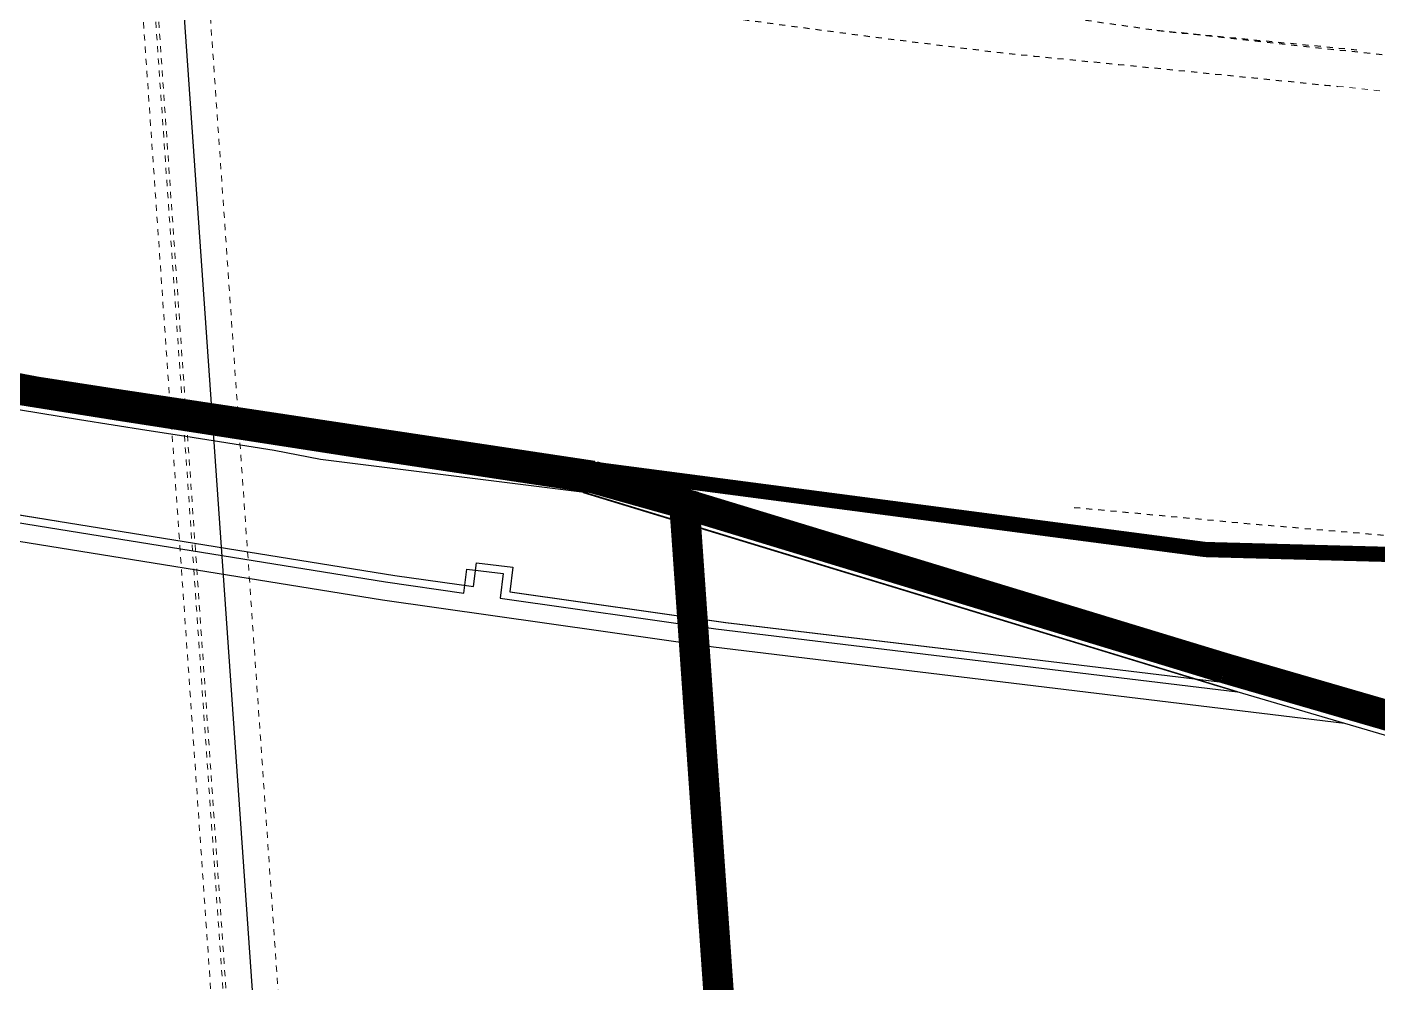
# Model space of a CAD drawing. Header units: millimetres. Extents: x 50357 to 985146, y 723188 to 1803594.
# Drawn here: x 832238.82 to 832260.99, y 818151.39 to 818167.08 of the extents above; entities that cross this region are included whole.
import ezdxf
from ezdxf.xclip import XClip

# ---------------------------------------------------------------- set-up
doc = ezdxf.new("R2010")
doc.units = ezdxf.units.MM
doc.header["$LTSCALE"] = 3
doc.header["$MEASUREMENT"] = 0
for name, pattern in [('DASHED', [19.05, 12.7, -6.35]), ('DASHED2', [0.375, 0.25, -0.125]), ('DIVIDE', [1.25, 0.5, -0.25, 0, -0.25, 0, -0.25]), ('PHANTOM2', [1.25, 0.625, -0.125, 0.125, -0.125, 0.125, -0.125]), ('x-baseplan$0$DGN Style 2', [1.94727e-06, 0, -1.94727e-06]), ('x-boundary$0$DGN Style 4', [76.563414, 38.257796, -19.128898, 0.047822, -19.128898])]:
    doc.linetypes.add(name, pattern=pattern)
for name, color, linetype in [('00_Xref', 7, 'Continuous'), ('3A35X-MAGP-P-LD-00-0$0$LWK-STEPS', 1, 'Continuous'), ('LWK-STEPS', 8, 'Continuous'), ('UAJ-00XREF', 7, 'Continuous')]:
    doc.layers.add(name, color=color, linetype=linetype)
doc.layers.add('3A35X-MAGP-P-LD-00-0$0$LWK-GA_PLANTERWALL', color=7, linetype='Continuous', lineweight=30)
doc.layers.add('LWK-GA_PLANTERWALL', color=8, linetype='Continuous', lineweight=30)
for name, color, linetype, lineweight, true_color in [('A-FLOR-HRAL', 7, 'Continuous', 13, 0x6e6e6e), ('A-MASS', 7, 'Continuous', 13, 0x6e6e6e), ('ADS280__', 7, 'Continuous', 13, 0x6e6e6e), ('ADS280_BSteel', 7, 'Continuous', 13, 0x6e6e6e)]:
    doc.layers.add(name, color=color, linetype=linetype, lineweight=lineweight, true_color=true_color)
doc.layers.add('x-baseplan$0$AR-ROAD_AR_BS_MI_', color=7, linetype='Continuous', true_color=0x6d6d6d)
doc.layers.add('x-boundary$0$AR-SIMS_BL_', color=7, linetype='x-boundary$0$DGN Style 4', true_color=0xff0505)

# ---------------------------------------------------------------- blocks, each defined once
blk = doc.blocks.new('x-baseplan')
blk.add_lwpolyline([(834550.55, 818213.81), (834557.171, 818119.106), (834549.739, 818118.586), (834547.98, 818143.75), (834547.581, 818143.722), (834547.541, 818144.296), (834539.964, 818143.766), (834540.021, 818142.96), (834532.454, 818142.451), (834523.973, 818144.32), (834526.254, 818154.672), (834539.411, 818151.675), (834539.646, 818148.322), (834547.222, 818148.851), (834547.183, 818149.408), (834547.582, 818149.436), (834542.996, 818215.041), (834543.221, 818215.057), (834550.326, 818213.794), (834550.55, 818213.81)])
at = {"layer": 'x-baseplan$0$AR-ROAD_AR_BS_MI_', "linetype": 'x-baseplan$0$DGN Style 2', "flags": 128}
for points in [[(834561.667, 818168.187), (834569.768, 818167.03), (834577.984, 818166.143), (834585.969, 818165.873), (834605.49, 818166.23)], [(834569.768, 818167.03), (834573.049, 818166.71)]]:
    blk.add_lwpolyline(points, dxfattribs=at)
at = {"layer": 'x-baseplan$0$AR-ROAD_AR_BS_MI_', "linetype": 'x-baseplan$0$DGN Style 2'}
blk.add_arc((834602.512, 818509.763), 352.217, 264.44354, 266.38135, dxfattribs=at)
blk.add_open_spline([(834538.535, 818171.346), (834540.562, 818170.897), (834542.488, 818170.49), (834544.409, 818170.051), (834548.912, 818169.401), (834553.779, 818168.607), (834558.641, 818167.776), (834562.324, 818167.306), (834564.62, 818166.967), (834567.293, 818166.654), (834569.14, 818166.468), (834571.076, 818166.28), (834572.642, 818166.119), (834572.73, 818166.11)], degree=3, knots=[0, 0, 0, 0, 0.085908, 0.176337, 0.176337, 0.493305, 0.617997, 0.617997, 0.825815, 0.825815, 0.859067, 0.992071, 1, 1, 1, 1], dxfattribs=at)
at = {"layer": 'x-baseplan$0$AR-ROAD_AR_BS_MI_', "linetype": 'x-baseplan$0$DGN Style 2', "lineweight": 0}
blk.add_open_spline([(834572.73, 818166.11), (834574.027, 818165.976), (834575.324, 818165.841), (834578.015, 818165.677), (834580.793, 818165.486), (834583.571, 818165.284), (834587.283, 818165.169), (834589.6, 818165.082), (834591.92, 818165), (834591.97, 818165.015), (834592.019, 818165.029), (834592.068, 818165.044), (834592.552, 818165.023), (834593.036, 818165.001), (834593.52, 818164.98), (834597.103, 818164.944), (834600.687, 818164.907), (834604.27, 818164.87), (834606.062, 818164.914), (834607.853, 818164.957), (834609.645, 818165)], degree=3, knots=[0, 0, 0, 0, 0.067811, 0.067811, 0.140226, 0.212641, 0.212641, 0.333333, 0.333333, 0.333333, 0.666667, 0.666667, 0.666667, 0.777778, 0.777778, 0.777778, 0.888889, 0.888889, 0.888889, 1, 1, 1, 1], dxfattribs=at)
blk = doc.blocks.new('A')
at = {"layer": 'A-FLOR-HRAL', "color": 8, "linetype": 'DASHED2', "ltscale": 5}
for p, q in [((834553014, 818171762), (834555086, 818142116)), ((834553063, 818171765), (834555139, 818142070))]:
    blk.add_line(p, q, dxfattribs=at)
at = {"layer": 'ADS280__', "color": 8, "linetype": 'DASHED2', "ltscale": 5}
blk.add_line((834552812, 818171755), (834554727, 818144372), dxfattribs=at)
at = {"layer": 'ADS280_BSteel', "color": 8, "linetype": 'DASHED2', "ltscale": 5}
blk.add_line((834555438, 818149991), (834553910, 818171840), dxfattribs=at)
blk = doc.blocks.new('QA')
at = {"layer": '3A35X-MAGP-P-LD-00-0$0$LWK-GA_PLANTERWALL', "elevation": 0}
for points in [[(6988, 10455), (13164, 8942), (14271, 8684)], [(6995, 10455), (13171, 8942), (14277, 8684)], [(14271, 8684), (19721, 7411), (20994, 7139)], [(20994, 7139), (21068, 7524), (21657, 7411), (21581, 7013)], [(21581, 7013), (25076, 6265), (28927, 5527)], [(21587, 7013), (25082, 6265), (28934, 5527)], [(28927, 5527), (33542, 4641)]]:
    blk.add_lwpolyline(points, dxfattribs=at)
at = {"layer": '3A35X-MAGP-P-LD-00-0$0$LWK-STEPS', "ltscale": 0.5, "elevation": 0}
for points in [[(23083, 8644), (18797, 9487), (18049, 9685), (16518, 10041), (15991, 10162), (14898, 10411), (13279, 10795)], [(23089, 8644), (18803, 9487), (18055, 9685), (16525, 10041), (15997, 10162), (14904, 10411), (13285, 10795)], [(23058, 8649), (32855, 4901), (33259, 4746), (33542, 4641)]]:
    blk.add_lwpolyline(points, dxfattribs=at)
blk = doc.blocks.new('3A35X-MAGP-P-LD-00-0')
at = {"layer": 'LWK-GA_PLANTERWALL', "elevation": 0}
for points in [[(834550410, 818158761), (834557061, 818157690), (834562489, 818156919), (834572840, 818155674)], [(834544192, 818160135), (834550459, 818159057), (834551581, 818158876)], [(834551581, 818158876), (834557106, 818157986), (834558395, 818157803)], [(834558395, 818157803), (834558442, 818158193), (834559038, 818158121), (834558990, 818157719)], [(834558990, 818157719), (834562528, 818157217), (834566421, 818156749)], [(834566421, 818156749), (834571087, 818156187)]]:
    blk.add_lwpolyline(points, dxfattribs=at)
at = {"layer": 'LWK-GA_PLANTERWALL'}
blk.add_polyline3d([(834571087, 818156187, 0), (834560374, 818159451, 0), (834556040, 818159993, 0), (834555279, 818160139, 0), (834553728, 818160387, 0), (834553193, 818160470, 0), (834552086, 818160643, 0), (834550444, 818160912, 0)], dxfattribs=at)
at = {"layer": 'LWK-STEPS', "ltscale": 0.5, "elevation": 0}
for points in [[(834560411, 818159749), (834556087, 818160289), (834555331, 818160434), (834553775, 818160683), (834553239, 818160766), (834552133, 818160939), (834550494, 818161208)], [(834560374, 818159451), (834556040, 818159993), (834555279, 818160139), (834553728, 818160387), (834553193, 818160470), (834552086, 818160643), (834550444, 818160912)], [(834560411, 818159749), (834570229, 818156759), (834570883, 818156560), (834573948, 818155663), (834577038, 818154819), (834580152, 818154030), (834583308, 818153840), (834586466, 818153706), (834589626, 818153627), (834590334, 818153616), (834595368, 818153568), (834600403, 818153570), (834605438, 818153623), (834610472, 818153726), (834615505, 818153879), (834620535, 818154083), (834625564, 818154337), (834630590, 818154641), (834633361, 818154836)], [(834560348, 818159454), (834570383, 818156398), (834570797, 818156272), (834571087, 818156187)], [(834570383, 818156398), (834570797, 818156272), (834573866, 818155374), (834576962, 818154529), (834580106, 818153732), (834583292, 818153540), (834586456, 818153406), (834589620, 818153327), (834590330, 818153316), (834595367, 818153268), (834600405, 818153270), (834605443, 818153323), (834610480, 818153426), (834615515, 818153579), (834620549, 818153783), (834625581, 818154037), (834630609, 818154341), (834633381, 818154537)]]:
    blk.add_lwpolyline(points, dxfattribs=at)
at = {"color": 9, "rotation": 4.018631480163328}
blk.add_blockref('QA', (834538110, 818149316), dxfattribs=at)
at = {"layer": 'A-MASS', "color": 8, "lineweight": -3}
blk.add_blockref('A', (0, 0), dxfattribs=at)

msp = doc.modelspace()

# ---------------------------------------------------------------- linework, layer by layer
at = {"linetype": 'PHANTOM2', "ltscale": 60, "const_width": 0.25}
msp.add_lwpolyline([(832197.2472, 817903.2275), (832181.244, 818132.2001), (832182.8149, 818132.3099), (832180.0368, 818172.006), (832178.3771, 818173.101), (832177.2692, 818188.9415), (832177.27, 818188.9421, -0.0000188), (832177.2713, 818188.9412), (832180.4036, 818186.3755), (832185.342, 818181.813, 0.1251081), (832233.9061, 818161.6929), (832258.1564, 818158.5084), (832293.5563, 818157.5669), (832293.5566, 818157.5666), (832293.5594, 818157.5668), (832317.7457, 818158.3824), (832320.6905, 818158.5888), (832324.4065, 818105.5105), (832330.3918, 818105.9295), (832333.8837, 818056.0516), (832327.8978, 818055.6325), (832330.9916, 818011.4407)], format="xyb", dxfattribs=at)
at = {"linetype": 'DASHED', "ltscale": 3, "const_width": 0.5}
msp.add_lwpolyline([(832248.1055, 818159.6818), (832236.5234, 818161.4774), (832232.5477, 818162.284), (832226.5394, 818163.4835), (832230.0936, 818112.666)], dxfattribs=at)
msp.add_lwpolyline([(832228.0365, 818142.0922), (832230.0936, 818112.666), (832252.7544, 818114.2501), (832249.608, 818159.2601), (832248.1055, 818159.6818, -0.0029505), (832236.5234, 818161.4774), (832226.5394, 818163.4835)], format="xyb", dxfattribs=at)
at = {"layer": 'x-boundary$0$AR-SIMS_BL_', "linetype": 'DIVIDE', "ltscale": 100, "const_width": 0.5, "flags": 128}
msp.add_lwpolyline([(832733.8677, 817983.187), (832239.8277, 817919.53), (832111.5897, 817870.527), (832102.8647, 817865.696), (832071.0667, 817838.339), (832060.9327, 817828.353), (832043.9047, 817806.204), (832031.5907, 817785.985), (832027.0217, 817778.228), (832022.2117, 817763.541), (832017.1137, 817754.386), (832010.1317, 817751.133), (831944.2867, 817748.878), (831920.5817, 817748.661), (831890.3287, 817748.836), (831857.3377, 817749.703), (831793.2247, 817749.39), (831782.7147, 817750.288), (831768.4667, 817753.147), (831767.5387, 817754.682), (831763.1397, 817754.941), (831756.0777, 817749.278), (831747.1057, 817748.673), (831732.0137, 817752.193), (831700.5497, 817774.957, -0.0868696), (831642.5587, 817841.557), (831638.9727, 817849.526), (831637.5927, 817873.199), (831638.1037, 817999.932), (831638.7017, 818019.469), (831638.1897, 818024.558), (831638.1857, 818042.647), (831636.5817, 818071.095), (831637.9567, 818103.034, -0.0940633), (831663.1482, 818171.0835, -0.0902781), (831696.8787, 818209.372), (831697.3417, 818241.21, -0.0189096), (831698.8777, 818271.75), (831927.6277, 818271.919), (832016.4187, 818399.497), (832054.1647, 818373.349), (832043.4187, 818358.183), (832033.6477, 818343.554), (832028.4887, 818336.18), (832018.7477, 818321.969), (832027.9817, 818315.216), (832024.2167, 818309.828), (832016.1397, 818297.509), (832009.6507, 818288.942, -0.1752059), (832002.8297, 818286.336), (831993.9417, 818287.923, 0.2323257), (831980.8217, 818283.101, 0.1362325), (831973.5537, 818270.395), (831964.7687, 818250.389), (831958.5877, 818237.545), (831952.2467, 818226.052), (831940.2547, 818207.069), (831930.3427, 818191.422), (831917.6227, 818171.079), (831905.9867, 818151.816), (831901.8247, 818145.524), (831897.1537, 818137.723), (831863.4657, 818082.258), (831855.9057, 818069.588), (831847.0977, 818055.423, 0.2107846), (831845.5377, 818024.07, 0.1803051), (831862.8517, 818003.891, 0.1721578), (831887.3727, 817999.157, 0.1021896), (831901.0037, 818003.679), (831908.7767, 818008.735), (831924.1967, 818018.98), (831951.9687, 818037.348), (831984.6707, 818058.952), (831998.0117, 818067.872), (832040.1507, 818095.842, 0.0821189), (832048.1607, 818101.886, -0.0111337), (832057.6547, 818110.415), (832066.4007, 818118.816), (832071.2177, 818114.163), (832075.0527, 818117.774), (832082.3727, 818124.931), (832102.6847, 818144.448), (832110.8387, 818152.193), (832113.8157, 818152.175), (832115.9387, 818156.445, -0.6859753), (832121.4247, 818155.332, -0.0959867), (832121.3627, 818152.667), (832125.8727, 818169.874), (832147.2697, 818175.04, -0.2423535), (832132.2207, 818128.772), (832182.8127, 818132.308), (832180.0367, 818172.006), (832186.3537, 818180.933, 0.1039453), (832221.2897, 818164.791, 0.0281485), (832248.1107, 818159.716), (832258.4757, 818156.56, 0.0121811), (832267.7447, 818154.03, 0.0118169), (832277.2727, 818153.626, 0.018959), (832315.2027, 818154.46), (832318.1327, 818155.389), (832322.1467, 818155.668), (832325.1767, 818155.154, 0.0049787), (832335.1617, 818156.042), (832348.4387, 818157.365, -0.0231603), (832380.4749, 818159.0629), (832536.2257, 818160.097), (832540.8247, 818160.197), (832544.8747, 818160.663), (832548.8037, 818161.751, 0.0889442), (832555.8397, 818167.266, 0.0912828), (832560.3477, 818174.674, 0.0618581), (832561.6897, 818180.136), (832568.2817, 818180.535), (832592.3357, 818180.912, 0.0773406), (832596.7813, 818172.2777, 0.267473), (832607.6208, 818167.4601, 0.0363773), (832624.8358, 818170.543, 0.2494227), (832636.9877, 818181.612), (832653.7147, 818181.874), (832779.4037, 818189.748), (832807.2827, 818191.557), (832809.3927, 818186.835, 0.0736969), (832813.4987, 818181.809), (832894.8667, 818194.473), (832896.2917, 818185.317), (832909.6707, 818190.193), (832915.0797, 818191.158, 0.0490537), (832944.2797, 818199.396), (833024.6097, 818204.417, -0.0621863), (833024.1026, 818151.7194, 0.0557122), (833022.9411, 818100.1676), (833023.5867, 818092.916), (833026.8787, 818073.766), (833029.8137, 818056.387), (833033.6357, 818019.358), (832953.8737, 818008.057), (832858.3697, 817999.878), (832809.5267, 817993.58), (832809.6067, 817992.704), (832779.5267, 817988.807), (832767.8847, 817987.084), (832759.4597, 817986.218), (832733.9507, 817982.99)], format="xyb", close=True, dxfattribs=at)

# ---------------------------------------------------------------- block references
at = {"layer": '00_Xref'}
ref = msp.add_blockref('x-baseplan', (-2312.4073, 0), dxfattribs=at)
XClip(ref).set_block_clipping_path([(834202.4041511728, 818417.7787976695), (834906.6320897909, 818467.0097314055), (834956.0121295976, 817760.6488927432), (834251.7841909796, 817711.4179590071)])

# ---------------------------------------------------------------- next in the draw order: block references
at = {"layer": 'UAJ-00XREF', "ltscale": 0.5, "xscale": 0.0009999999999999998, "yscale": 0.0009999999999999998, "zscale": 0.0009999999999999998, "rotation": 359.9752874263863}
msp.add_blockref('3A35X-MAGP-P-LD-00-0', (-2665.2105, 360.0263, -0.0001), dxfattribs=at)

doc.saveas('drawing.dxf')
